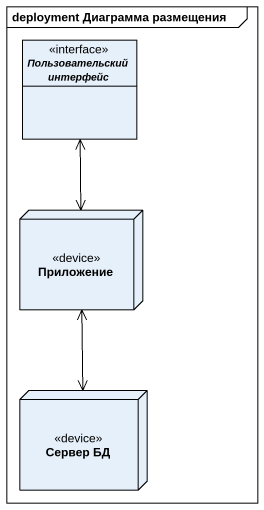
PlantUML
@startuml
mainframe deployment Диаграмма размещения
allowmixing
hide circle
hide empty members
interface "Пользовательский интерфейс" as Пользовательский_интерфейс <<interface>>
node Приложение <<device>>
node "Сервер БД" as Сервер_БД <<device>>
Пользовательский_интерфейс --> Приложение
Приложение -up-> Пользовательский_интерфейс
Приложение --> Сервер_БД
Сервер_БД -up-> Приложение
@enduml
